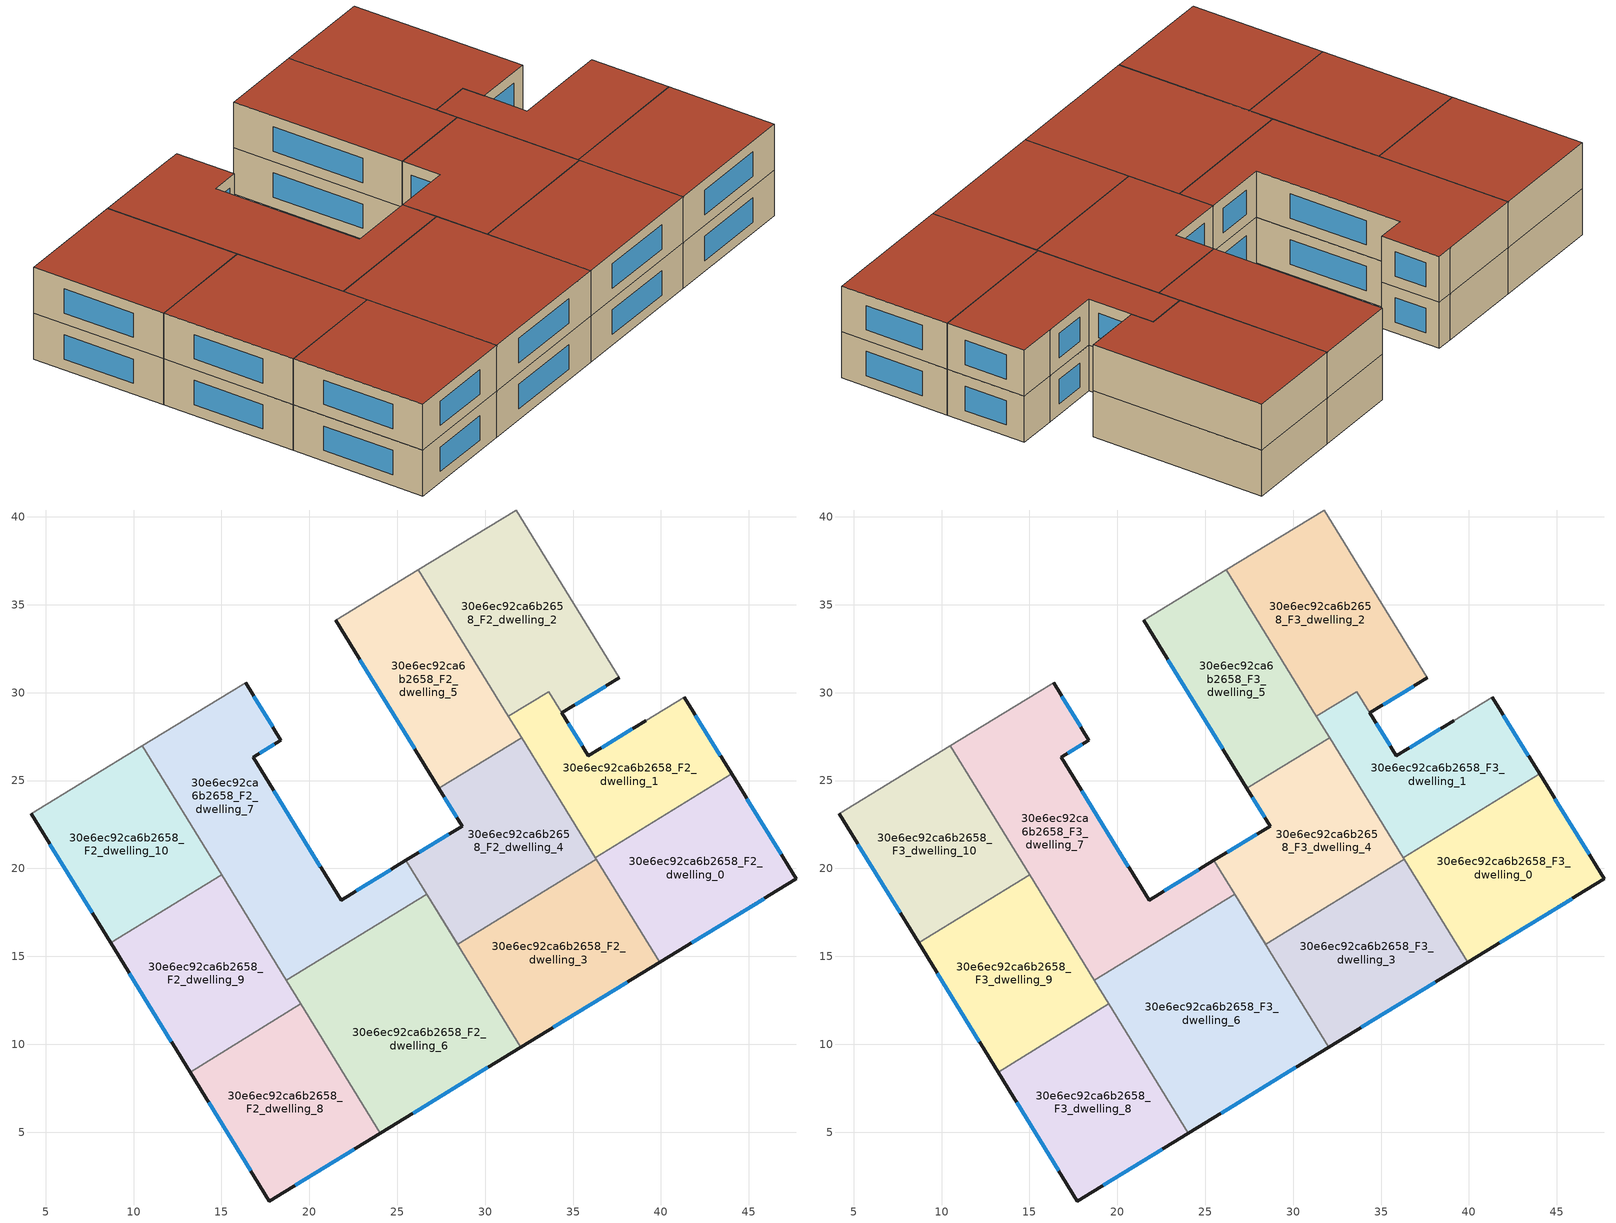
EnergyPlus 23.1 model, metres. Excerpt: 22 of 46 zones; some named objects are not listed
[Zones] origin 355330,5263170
30e6ec92ca6b2658_F2_dwelling_0
 floor to 30e6ec92ca6b2658_F1_dwelling_0 (EU_floor_Construction): 44.02,25.38 47.7,19.4 39.93,14.66 36.27,20.62 z6
 wall outside (EU_wall_Construction): 39.93,14.66 47.7,19.4 44.02,25.38 z6:9
 wall to 30e6ec92ca6b2658_F2_dwelling_1 (EU_wall_Construction): 44.02,25.38 36.27,20.62 z6:9
 wall to 30e6ec92ca6b2658_F2_dwelling_3 (EU_wall_Construction): 36.32,20.53 39.93,14.66 z6:9
 wall to 30e6ec92ca6b2658_F2_dwelling_4 (EU_wall_Construction): 36.27,20.62 36.32,20.53 z6:9
 window (EU_Window_Construction): 46.83,20.81 44.88,23.98 / 41.75,15.77 45.87,18.29 z6.7:8.3
30e6ec92ca6b2658_F2_dwelling_1
 floor to 30e6ec92ca6b2658_F1_dwelling_1 (EU_floor_Construction): 41.34,29.75 44.02,25.38 36.27,20.62 31.33,28.65 33.61,30.06 34.36,28.85 35.86,26.4 39.14,28.41 z6
 wall outside (EU_wall_Construction): 44.02,25.38 41.34,29.75 / 39.14,28.41 35.86,26.4 34.36,28.85 z6:9
 wall adiabatic (EU_wall_Construction): 41.34,29.75 39.14,28.41 z6:9
 wall to 30e6ec92ca6b2658_F2_dwelling_4 (EU_wall_Construction): 32.07,27.45 36.27,20.62 z6:9
 wall to 30e6ec92ca6b2658_F2_dwelling_2 (EU_wall_Construction): 34.36,28.85 33.61,30.06 31.33,28.65 z6:9
 wall to 30e6ec92ca6b2658_F2_dwelling_5 (EU_wall_Construction): 31.33,28.65 32.07,27.45 z6:9
 window (EU_Window_Construction): 43.39,26.41 41.97,28.72 / 35.51,26.98 34.71,28.27 / 38.37,27.94 36.63,26.87 z6.7:8.3
30e6ec92ca6b2658_F2_dwelling_10
 floor to 30e6ec92ca6b2658_F1_dwelling_11 (EU_floor_Construction): 10.5,26.97 15.01,19.64 8.7,15.76 4.18,23.12 z6
 wall outside (EU_wall_Construction): 4.18,23.12 8.7,15.76 z6:9
 wall to 30e6ec92ca6b2658_F2_dwelling_9 (EU_wall_Construction): 8.7,15.76 15.01,19.64 z6:9
 wall adiabatic (EU_wall_Construction): 10.5,26.97 4.18,23.12 z6:9
 wall to 30e6ec92ca6b2658_F2_dwelling_7 (EU_wall_Construction): 15.01,19.64 10.5,26.97 z6:9
 window (EU_Window_Construction): 5.24,21.39 7.64,17.49 z6.7:8.3
30e6ec92ca6b2658_F2_dwelling_2
 floor to 30e6ec92ca6b2658_F1_dwelling_2 (EU_floor_Construction): 31.77,40.39 37.64,30.85 34.35,28.85 33.61,30.06 31.32,28.66 26.2,36.99 z6
 wall outside (EU_wall_Construction): 34.36,28.85 37.64,30.85 z6:9
 wall adiabatic (EU_wall_Construction): 37.64,30.85 31.77,40.39 26.2,36.99 z6:9
 wall to 30e6ec92ca6b2658_F2_dwelling_5 (EU_wall_Construction): 26.2,36.99 31.32,28.66 z6:9
 window (EU_Window_Construction): 35.13,29.32 36.87,30.38 z6.7:8.3
30e6ec92ca6b2658_F2_dwelling_3
 floor to 30e6ec92ca6b2658_F1_dwelling_3 (EU_floor_Construction): 36.32,20.53 39.93,14.66 32.03,9.83 28.43,15.68 z6
 wall outside (EU_wall_Construction): 32.03,9.83 39.93,14.66 z6:9
 wall to 30e6ec92ca6b2658_F2_dwelling_4 (EU_wall_Construction): 36.32,20.53 28.43,15.68 25.5,20.46 z6:9
 wall to 30e6ec92ca6b2658_F2_dwelling_6 (EU_wall_Construction): 26.67,18.54 32.03,9.83 z6:9
 wall to 30e6ec92ca6b2658_F2_dwelling_7 (EU_wall_Construction): 25.5,20.46 26.67,18.54 z6:9
 window (EU_Window_Construction): 33.88,10.96 38.08,13.52 z6.7:8.3
30e6ec92ca6b2658_F2_dwelling_4
 floor to 30e6ec92ca6b2658_F1_dwelling_4 (EU_floor_Construction): 32.07,27.45 36.32,20.53 28.43,15.68 25.5,20.46 28.69,22.41 27.37,24.56 z6
 wall outside (EU_wall_Construction): 27.37,24.56 28.69,22.41 25.5,20.46 z6:9
 wall to 30e6ec92ca6b2658_F2_dwelling_5 (EU_wall_Construction): 32.07,27.45 27.37,24.56 z6:9
 window (EU_Window_Construction): 27.94,21.95 26.25,20.91 / 27.68,24.05 28.38,22.91 z6.7:8.3
30e6ec92ca6b2658_F2_dwelling_5
 floor to 30e6ec92ca6b2658_F1_dwelling_5 (EU_floor_Construction): 26.2,36.99 32.07,27.45 27.37,24.56 21.5,34.11 z6
 wall outside (EU_wall_Construction): 21.5,34.11 27.37,24.56 z6:9
 wall adiabatic (EU_wall_Construction): 26.2,36.99 21.5,34.11 z6:9
 window (EU_Window_Construction): 22.88,31.86 25.99,26.8 z6.7:8.3
30e6ec92ca6b2658_F2_dwelling_6
 floor to 30e6ec92ca6b2658_F1_dwelling_6 (EU_floor_Construction): 28.46,15.64 32.03,9.83 24.04,4.94 20.48,10.74 z6
 floor to 30e6ec92ca6b2658_F1_dwelling_7 (EU_floor_Construction): 26.67,18.54 28.46,15.64 20.48,10.74 18.7,13.63 z6
 wall outside (EU_wall_Construction): 24.04,4.94 32.03,9.83 z6:9
 wall to 30e6ec92ca6b2658_F2_dwelling_7 (EU_wall_Construction): 26.67,18.54 18.7,13.63 z6:9
 wall to 30e6ec92ca6b2658_F2_dwelling_8 (EU_wall_Construction): 19.52,12.29 24.04,4.94 z6:9
 wall to 30e6ec92ca6b2658_F2_dwelling_9 (EU_wall_Construction): 18.7,13.63 19.52,12.29 z6:9
 window (EU_Window_Construction): 25.92,6.09 30.15,8.68 z6.7:8.3
30e6ec92ca6b2658_F2_dwelling_7
 floor to 30e6ec92ca6b2658_F1_dwelling_7 (EU_floor_Construction): 25.5,20.46 26.67,18.54 18.7,13.63 16.2,17.69 20.5,20.33 21.81,18.2 z6
 floor to 30e6ec92ca6b2658_F1_dwelling_8 (EU_floor_Construction): 18.38,27.29 16.81,26.33 20.5,20.33 16.2,17.69 10.5,26.97 15.44,29.99 16.37,30.55 z6
 wall outside (EU_wall_Construction): 25.5,20.46 21.81,18.2 16.81,26.33 18.38,27.29 16.37,30.55 z6:9
 wall adiabatic (EU_wall_Construction): 16.37,30.55 15.44,29.99 10.5,26.97 z6:9
 wall to 30e6ec92ca6b2658_F2_dwelling_9 (EU_wall_Construction): 15.01,19.64 18.7,13.63 z6:9
 window (EU_Window_Construction): 24.63,19.93 22.67,18.73 / 17.9,28.06 16.84,29.79 / 17.18,26.55 18.01,27.06 / 20.63,20.11 17.98,24.42 z6.7:8.3
30e6ec92ca6b2658_F2_dwelling_8
 floor to 30e6ec92ca6b2658_F1_dwelling_9 (EU_floor_Construction): 19.52,12.29 24.04,4.94 17.73,1.08 13.22,8.42 z6
 wall outside (EU_wall_Construction): 13.22,8.42 17.73,1.08 24.04,4.94 z6:9
 wall to 30e6ec92ca6b2658_F2_dwelling_9 (EU_wall_Construction): 19.52,12.29 13.22,8.42 z6:9
 window (EU_Window_Construction): 19.21,1.99 22.56,4.04 / 14.28,6.7 16.67,2.81 z6.7:8.3
30e6ec92ca6b2658_F2_dwelling_9
 floor to 30e6ec92ca6b2658_F1_dwelling_10 (EU_floor_Construction): 15.01,19.64 19.52,12.29 13.22,8.42 8.7,15.76 z6
 wall outside (EU_wall_Construction): 8.7,15.76 13.22,8.42 z6:9
 window (EU_Window_Construction): 9.76,14.04 12.16,10.14 z6.7:8.3
30e6ec92ca6b2658_F3_dwelling_0
 floor to 30e6ec92ca6b2658_F2_dwelling_0 (EU_floor_Construction): 44.02,25.38 47.7,19.4 39.93,14.66 36.27,20.62 z9
 wall outside (EU_wall_Construction): 39.93,14.66 47.7,19.4 44.02,25.38 z9:12
 wall to 30e6ec92ca6b2658_F3_dwelling_1 (EU_wall_Construction): 44.02,25.38 36.27,20.62 z9:12
 wall to 30e6ec92ca6b2658_F3_dwelling_3 (EU_wall_Construction): 36.32,20.53 39.93,14.66 z9:12
 wall to 30e6ec92ca6b2658_F3_dwelling_4 (EU_wall_Construction): 36.27,20.62 36.32,20.53 z9:12
 window (EU_Window_Construction): 46.83,20.81 44.88,23.98 / 41.75,15.77 45.87,18.29 z9.7:11.3
 roof outside (EU_roof_Construction): 47.7,19.4 44.02,25.38 36.27,20.62 39.93,14.66 z12
30e6ec92ca6b2658_F3_dwelling_1
 floor to 30e6ec92ca6b2658_F2_dwelling_1 (EU_floor_Construction): 41.34,29.75 44.02,25.38 36.27,20.62 31.33,28.65 33.61,30.06 34.36,28.85 35.86,26.4 39.14,28.41 z9
 wall outside (EU_wall_Construction): 44.02,25.38 41.34,29.75 / 39.14,28.41 35.86,26.4 34.36,28.85 z9:12
 wall adiabatic (EU_wall_Construction): 41.34,29.75 39.14,28.41 z9:12
 wall to 30e6ec92ca6b2658_F3_dwelling_4 (EU_wall_Construction): 32.07,27.45 36.27,20.62 z9:12
 wall to 30e6ec92ca6b2658_F3_dwelling_2 (EU_wall_Construction): 34.36,28.85 33.61,30.06 31.33,28.65 z9:12
 wall to 30e6ec92ca6b2658_F3_dwelling_5 (EU_wall_Construction): 31.33,28.65 32.07,27.45 z9:12
 window (EU_Window_Construction): 43.39,26.41 41.97,28.72 / 35.51,26.98 34.71,28.27 / 38.37,27.94 36.63,26.87 z9.7:11.3
 roof outside (EU_roof_Construction): 44.02,25.38 41.34,29.75 39.14,28.41 35.86,26.4 34.36,28.85 33.61,30.06 31.33,28.65 36.27,20.62 z12
30e6ec92ca6b2658_F3_dwelling_10
 floor to 30e6ec92ca6b2658_F2_dwelling_10 (EU_floor_Construction): 10.5,26.97 15.01,19.64 8.7,15.76 4.18,23.12 z9
 wall outside (EU_wall_Construction): 4.18,23.12 8.7,15.76 z9:12
 wall to 30e6ec92ca6b2658_F3_dwelling_9 (EU_wall_Construction): 8.7,15.76 15.01,19.64 z9:12
 wall adiabatic (EU_wall_Construction): 10.5,26.97 4.18,23.12 z9:12
 wall to 30e6ec92ca6b2658_F3_dwelling_7 (EU_wall_Construction): 15.01,19.64 10.5,26.97 z9:12
 window (EU_Window_Construction): 5.24,21.39 7.64,17.49 z9.7:11.3
 roof outside (EU_roof_Construction): 15.01,19.64 10.5,26.97 4.18,23.12 8.7,15.76 z12
30e6ec92ca6b2658_F3_dwelling_2
 floor to 30e6ec92ca6b2658_F2_dwelling_2 (EU_floor_Construction): 31.77,40.39 37.64,30.85 34.35,28.85 33.61,30.06 31.32,28.66 26.2,36.99 z9
 wall outside (EU_wall_Construction): 34.36,28.85 37.64,30.85 z9:12
 wall adiabatic (EU_wall_Construction): 37.64,30.85 31.77,40.39 26.2,36.99 z9:12
 wall to 30e6ec92ca6b2658_F3_dwelling_5 (EU_wall_Construction): 26.2,36.99 31.32,28.66 z9:12
 window (EU_Window_Construction): 35.13,29.32 36.87,30.38 z9.7:11.3
 roof outside (EU_roof_Construction): 37.64,30.85 31.77,40.39 26.2,36.99 31.32,28.66 33.61,30.06 34.35,28.85 z12
30e6ec92ca6b2658_F3_dwelling_3
 floor to 30e6ec92ca6b2658_F2_dwelling_3 (EU_floor_Construction): 36.32,20.53 39.93,14.66 32.03,9.83 28.43,15.68 z9
 wall outside (EU_wall_Construction): 32.03,9.83 39.93,14.66 z9:12
 wall to 30e6ec92ca6b2658_F3_dwelling_4 (EU_wall_Construction): 36.32,20.53 28.43,15.68 25.5,20.46 z9:12
 wall to 30e6ec92ca6b2658_F3_dwelling_6 (EU_wall_Construction): 26.67,18.54 32.03,9.83 z9:12
 wall to 30e6ec92ca6b2658_F3_dwelling_7 (EU_wall_Construction): 25.5,20.46 26.67,18.54 z9:12
 window (EU_Window_Construction): 33.88,10.96 38.08,13.52 z9.7:11.3
 roof outside (EU_roof_Construction): 39.93,14.66 36.32,20.53 28.43,15.68 32.03,9.83 z12
30e6ec92ca6b2658_F3_dwelling_4
 floor to 30e6ec92ca6b2658_F2_dwelling_4 (EU_floor_Construction): 32.07,27.45 36.32,20.53 28.43,15.68 25.5,20.46 28.69,22.41 27.37,24.56 z9
 wall outside (EU_wall_Construction): 27.37,24.56 28.69,22.41 25.5,20.46 z9:12
 wall to 30e6ec92ca6b2658_F3_dwelling_5 (EU_wall_Construction): 32.07,27.45 27.37,24.56 z9:12
 window (EU_Window_Construction): 27.94,21.95 26.25,20.91 / 27.68,24.05 28.38,22.91 z9.7:11.3
 roof outside (EU_roof_Construction): 36.32,20.53 32.07,27.45 27.37,24.56 28.69,22.41 25.5,20.46 28.43,15.68 z12
30e6ec92ca6b2658_F3_dwelling_5
 floor to 30e6ec92ca6b2658_F2_dwelling_5 (EU_floor_Construction): 26.2,36.99 32.07,27.45 27.37,24.56 21.5,34.11 z9
 wall outside (EU_wall_Construction): 21.5,34.11 27.37,24.56 z9:12
 wall adiabatic (EU_wall_Construction): 26.2,36.99 21.5,34.11 z9:12
 window (EU_Window_Construction): 22.88,31.86 25.99,26.8 z9.7:11.3
 roof outside (EU_roof_Construction): 32.07,27.45 26.2,36.99 21.5,34.11 27.37,24.56 z12
30e6ec92ca6b2658_F3_dwelling_6
 floor to 30e6ec92ca6b2658_F2_dwelling_6 (EU_floor_Construction): 26.67,18.54 32.03,9.83 24.04,4.94 18.7,13.63 z9
 wall outside (EU_wall_Construction): 24.04,4.94 32.03,9.83 z9:12
 wall to 30e6ec92ca6b2658_F3_dwelling_7 (EU_wall_Construction): 26.67,18.54 18.7,13.63 z9:12
 wall to 30e6ec92ca6b2658_F3_dwelling_8 (EU_wall_Construction): 19.52,12.29 24.04,4.94 z9:12
 wall to 30e6ec92ca6b2658_F3_dwelling_9 (EU_wall_Construction): 18.7,13.63 19.52,12.29 z9:12
 window (EU_Window_Construction): 25.92,6.09 30.15,8.68 z9.7:11.3
 roof outside (EU_roof_Construction): 32.03,9.83 26.67,18.54 18.7,13.63 24.04,4.94 z12
30e6ec92ca6b2658_F3_dwelling_7
 floor to 30e6ec92ca6b2658_F2_dwelling_7 (EU_floor_Construction): 18.38,27.29 16.81,26.33 21.81,18.2 25.5,20.46 26.67,18.54 18.7,13.63 10.5,26.97 15.44,29.99 16.37,30.55 z9
 wall outside (EU_wall_Construction): 25.5,20.46 21.81,18.2 16.81,26.33 18.38,27.29 16.37,30.55 z9:12
 wall adiabatic (EU_wall_Construction): 16.37,30.55 15.44,29.99 10.5,26.97 z9:12
 wall to 30e6ec92ca6b2658_F3_dwelling_9 (EU_wall_Construction): 15.01,19.64 18.7,13.63 z9:12
 window (EU_Window_Construction): 24.63,19.93 22.67,18.73 / 17.9,28.06 16.84,29.79 / 17.18,26.55 18.01,27.06 / 20.63,20.11 17.98,24.42 z9.7:11.3
 roof outside (EU_roof_Construction): 26.67,18.54 25.5,20.46 21.81,18.2 16.81,26.33 18.38,27.29 16.37,30.55 15.44,29.99 10.5,26.97 18.7,13.63 z12
30e6ec92ca6b2658_F3_dwelling_8
 floor to 30e6ec92ca6b2658_F2_dwelling_8 (EU_floor_Construction): 19.52,12.29 24.04,4.94 17.73,1.08 13.22,8.42 z9
 wall outside (EU_wall_Construction): 13.22,8.42 17.73,1.08 24.04,4.94 z9:12
 wall to 30e6ec92ca6b2658_F3_dwelling_9 (EU_wall_Construction): 19.52,12.29 13.22,8.42 z9:12
 window (EU_Window_Construction): 19.21,1.99 22.56,4.04 / 14.28,6.7 16.67,2.81 z9.7:11.3
 roof outside (EU_roof_Construction): 24.04,4.94 19.52,12.29 13.22,8.42 17.73,1.08 z12
30e6ec92ca6b2658_F3_dwelling_9
 floor to 30e6ec92ca6b2658_F2_dwelling_9 (EU_floor_Construction): 15.01,19.64 19.52,12.29 13.22,8.42 8.7,15.76 z9
 wall outside (EU_wall_Construction): 8.7,15.76 13.22,8.42 z9:12
 window (EU_Window_Construction): 9.76,14.04 12.16,10.14 z9.7:11.3
 roof outside (EU_roof_Construction): 19.52,12.29 15.01,19.64 8.7,15.76 13.22,8.42 z12
[Building]
EU S2 Campaign: North Axis=0; Terrain=City; Solar Distribution=FullExterior
[Site:Location]
Budapest.Ferenc.Liszt.Intl.AP: Latitude=47.437; Longitude=19.256; Time Zone=1; Elevation=185
[SizingPeriod:WeatherFileDays]
AnnualSizingPeriod: Begin Month=1; Begin Day of Month=1; End Month=12; End Day of Month=31; Day of Week for Start Day=Monday; Use Weather File Daylight Saving Period=No; Use Weather File Rain and Snow Indicators=No
[MATERIAL]
EU_InternalMass_Material: Roughness=MediumRough; Thickness=0.1; Conductivity=1; Density=1800; Specific Heat=900; Thermal Absorptance=0.9; Solar Absorptance=0.7; Visible Absorptance=0.7
[MATERIAL:NOMASS] Roughness=MediumRough; Thermal Absorptance=0.9; Solar Absorptance=0.7; Visible Absorptance=0.7
Name | Thermal Resistance
EU_wall_NoMass | 0.832559
EU_roof_NoMass | 1.39638
EU_floor_NoMass | 0.872794
[WINDOWMATERIAL:SIMPLEGLAZINGSYSTEM]
EU_Window_SimpleGlazing: UFactor=2.79869; Solar Heat Gain Coefficient=0.75; Visible Transmittance=0.75
[CONSTRUCTION]
EU_wall_Construction: EU_wall_NoMass
EU_roof_Construction: EU_roof_NoMass
EU_floor_Construction: EU_floor_NoMass
EU_Window_Construction: EU_Window_SimpleGlazing
EU_InternalMass_Construction: EU_InternalMass_Material
[ZONE] Type=1; Multiplier=1; Ceiling Height=autocalculate; Floor Area=autocalculate; Part of Total Floor Area=Yes
Name | Volume
30e6ec92ca6b2658_F2_dwelling_0; 30e6ec92ca6b2658_F3_dwelling_0 | 191.306
30e6ec92ca6b2658_F2_dwelling_1; 30e6ec92ca6b2658_F3_dwelling_1 | 174.742
30e6ec92ca6b2658_F2_dwelling_10; 30e6ec92ca6b2658_F3_dwelling_10 | 191.326
30e6ec92ca6b2658_F2_dwelling_2; 30e6ec92ca6b2658_F3_dwelling_2 | 207.867
30e6ec92ca6b2658_F2_dwelling_3; 30e6ec92ca6b2658_F3_dwelling_3 | 191.307
30e6ec92ca6b2658_F2_dwelling_4; 30e6ec92ca6b2658_F3_dwelling_4 | 197.141
30e6ec92ca6b2658_F2_dwelling_5; 30e6ec92ca6b2658_F3_dwelling_5 | 185.453
30e6ec92ca6b2658_F2_dwelling_6; 30e6ec92ca6b2658_F3_dwelling_6 | 286.969
30e6ec92ca6b2658_F2_dwelling_7; 30e6ec92ca6b2658_F3_dwelling_7 | 286.948
30e6ec92ca6b2658_F2_dwelling_8; 30e6ec92ca6b2658_F3_dwelling_8 | 191.299
30e6ec92ca6b2658_F2_dwelling_9; 30e6ec92ca6b2658_F3_dwelling_9 | 191.302
[INTERNALMASS] Construction=EU_InternalMass_Construction
Name | Zone or ZoneList | Surface Area
30e6ec92ca6b2658_F2_dwelling_0_EU_InternalMass | 30e6ec92ca6b2658_F2_dwelling_0 | 63.7686
30e6ec92ca6b2658_F2_dwelling_1_EU_InternalMass | 30e6ec92ca6b2658_F2_dwelling_1 | 58.2436
30e6ec92ca6b2658_F2_dwelling_2_EU_InternalMass | 30e6ec92ca6b2658_F2_dwelling_2 | 69.2951
30e6ec92ca6b2658_F2_dwelling_3_EU_InternalMass | 30e6ec92ca6b2658_F2_dwelling_3 | 63.7688
30e6ec92ca6b2658_F2_dwelling_4_EU_InternalMass | 30e6ec92ca6b2658_F2_dwelling_4 | 65.7137
30e6ec92ca6b2658_F2_dwelling_5_EU_InternalMass | 30e6ec92ca6b2658_F2_dwelling_5 | 61.8177
30e6ec92ca6b2658_F2_dwelling_6_EU_InternalMass | 30e6ec92ca6b2658_F2_dwelling_6 | 95.6563
30e6ec92ca6b2658_F2_dwelling_7_EU_InternalMass | 30e6ec92ca6b2658_F2_dwelling_7 | 95.6495
30e6ec92ca6b2658_F2_dwelling_8_EU_InternalMass | 30e6ec92ca6b2658_F2_dwelling_8 | 63.7664
30e6ec92ca6b2658_F2_dwelling_9_EU_InternalMass | 30e6ec92ca6b2658_F2_dwelling_9 | 63.7673
30e6ec92ca6b2658_F2_dwelling_10_EU_InternalMass | 30e6ec92ca6b2658_F2_dwelling_10 | 63.7755
30e6ec92ca6b2658_F3_dwelling_0_EU_InternalMass | 30e6ec92ca6b2658_F3_dwelling_0 | 63.7686
30e6ec92ca6b2658_F3_dwelling_1_EU_InternalMass | 30e6ec92ca6b2658_F3_dwelling_1 | 58.2436
30e6ec92ca6b2658_F3_dwelling_2_EU_InternalMass | 30e6ec92ca6b2658_F3_dwelling_2 | 69.2951
30e6ec92ca6b2658_F3_dwelling_3_EU_InternalMass | 30e6ec92ca6b2658_F3_dwelling_3 | 63.7688
30e6ec92ca6b2658_F3_dwelling_4_EU_InternalMass | 30e6ec92ca6b2658_F3_dwelling_4 | 65.7137
30e6ec92ca6b2658_F3_dwelling_5_EU_InternalMass | 30e6ec92ca6b2658_F3_dwelling_5 | 61.8177
30e6ec92ca6b2658_F3_dwelling_6_EU_InternalMass | 30e6ec92ca6b2658_F3_dwelling_6 | 95.6563
30e6ec92ca6b2658_F3_dwelling_7_EU_InternalMass | 30e6ec92ca6b2658_F3_dwelling_7 | 95.6495
30e6ec92ca6b2658_F3_dwelling_8_EU_InternalMass | 30e6ec92ca6b2658_F3_dwelling_8 | 63.7664
30e6ec92ca6b2658_F3_dwelling_9_EU_InternalMass | 30e6ec92ca6b2658_F3_dwelling_9 | 63.7673
30e6ec92ca6b2658_F3_dwelling_10_EU_InternalMass | 30e6ec92ca6b2658_F3_dwelling_10 | 63.7755
[OTHEREQUIPMENT] Fuel Type=Electricity; Design Level Calculation Method=Watts/Area; Power per Zone Floor Area=1; Fraction Latent=0; Fraction Radiant=0; Fraction Lost=0; Carbon Dioxide Generation Rate=0; EndUse Subcategory=EU_Step8_InternalGains
Name | Zone or ZoneList or Space or SpaceList | Schedule
EU_Step8_InternalGain_30e6ec92ca6b2658_F2_dwelling_0_f000 | 30e6ec92ca6b2658_F2_dwelling_0 | EU_Step8_GainSchedule_30e6ec92ca6b2658_F2_dwelling_0_f000
EU_Step8_InternalGain_30e6ec92ca6b2658_F2_dwelling_1_f000 | 30e6ec92ca6b2658_F2_dwelling_1 | EU_Step8_GainSchedule_30e6ec92ca6b2658_F2_dwelling_1_f000
EU_Step8_InternalGain_30e6ec92ca6b2658_F2_dwelling_2_f000 | 30e6ec92ca6b2658_F2_dwelling_2 | EU_Step8_GainSchedule_30e6ec92ca6b2658_F2_dwelling_2_f000
EU_Step8_InternalGain_30e6ec92ca6b2658_F2_dwelling_3_f000 | 30e6ec92ca6b2658_F2_dwelling_3 | EU_Step8_GainSchedule_30e6ec92ca6b2658_F2_dwelling_3_f000
EU_Step8_InternalGain_30e6ec92ca6b2658_F2_dwelling_4_f000 | 30e6ec92ca6b2658_F2_dwelling_4 | EU_Step8_GainSchedule_30e6ec92ca6b2658_F2_dwelling_4_f000
EU_Step8_InternalGain_30e6ec92ca6b2658_F2_dwelling_5_f000 | 30e6ec92ca6b2658_F2_dwelling_5 | EU_Step8_GainSchedule_30e6ec92ca6b2658_F2_dwelling_5_f000
EU_Step8_InternalGain_30e6ec92ca6b2658_F2_dwelling_6_f000 | 30e6ec92ca6b2658_F2_dwelling_6 | EU_Step8_GainSchedule_30e6ec92ca6b2658_F2_dwelling_6_f000
EU_Step8_InternalGain_30e6ec92ca6b2658_F2_dwelling_7_f000 | 30e6ec92ca6b2658_F2_dwelling_7 | EU_Step8_GainSchedule_30e6ec92ca6b2658_F2_dwelling_7_f000
EU_Step8_InternalGain_30e6ec92ca6b2658_F2_dwelling_8_f000 | 30e6ec92ca6b2658_F2_dwelling_8 | EU_Step8_GainSchedule_30e6ec92ca6b2658_F2_dwelling_8_f000
EU_Step8_InternalGain_30e6ec92ca6b2658_F2_dwelling_9_f000 | 30e6ec92ca6b2658_F2_dwelling_9 | EU_Step8_GainSchedule_30e6ec92ca6b2658_F2_dwelling_9_f000
EU_Step8_InternalGain_30e6ec92ca6b2658_F2_dwelling_10_f000 | 30e6ec92ca6b2658_F2_dwelling_10 | EU_Step8_GainSchedule_30e6ec92ca6b2658_F2_dwelling_10_f000
EU_Step8_InternalGain_30e6ec92ca6b2658_F3_dwelling_0_f000 | 30e6ec92ca6b2658_F3_dwelling_0 | EU_Step8_GainSchedule_30e6ec92ca6b2658_F3_dwelling_0_f000
EU_Step8_InternalGain_30e6ec92ca6b2658_F3_dwelling_1_f000 | 30e6ec92ca6b2658_F3_dwelling_1 | EU_Step8_GainSchedule_30e6ec92ca6b2658_F3_dwelling_1_f000
EU_Step8_InternalGain_30e6ec92ca6b2658_F3_dwelling_2_f000 | 30e6ec92ca6b2658_F3_dwelling_2 | EU_Step8_GainSchedule_30e6ec92ca6b2658_F3_dwelling_2_f000
EU_Step8_InternalGain_30e6ec92ca6b2658_F3_dwelling_3_f000 | 30e6ec92ca6b2658_F3_dwelling_3 | EU_Step8_GainSchedule_30e6ec92ca6b2658_F3_dwelling_3_f000
EU_Step8_InternalGain_30e6ec92ca6b2658_F3_dwelling_4_f000 | 30e6ec92ca6b2658_F3_dwelling_4 | EU_Step8_GainSchedule_30e6ec92ca6b2658_F3_dwelling_4_f000
EU_Step8_InternalGain_30e6ec92ca6b2658_F3_dwelling_5_f000 | 30e6ec92ca6b2658_F3_dwelling_5 | EU_Step8_GainSchedule_30e6ec92ca6b2658_F3_dwelling_5_f000
EU_Step8_InternalGain_30e6ec92ca6b2658_F3_dwelling_6_f000 | 30e6ec92ca6b2658_F3_dwelling_6 | EU_Step8_GainSchedule_30e6ec92ca6b2658_F3_dwelling_6_f000
EU_Step8_InternalGain_30e6ec92ca6b2658_F3_dwelling_7_f000 | 30e6ec92ca6b2658_F3_dwelling_7 | EU_Step8_GainSchedule_30e6ec92ca6b2658_F3_dwelling_7_f000
EU_Step8_InternalGain_30e6ec92ca6b2658_F3_dwelling_8_f000 | 30e6ec92ca6b2658_F3_dwelling_8 | EU_Step8_GainSchedule_30e6ec92ca6b2658_F3_dwelling_8_f000
EU_Step8_InternalGain_30e6ec92ca6b2658_F3_dwelling_9_f000 | 30e6ec92ca6b2658_F3_dwelling_9 | EU_Step8_GainSchedule_30e6ec92ca6b2658_F3_dwelling_9_f000
EU_Step8_InternalGain_30e6ec92ca6b2658_F3_dwelling_10_f000 | 30e6ec92ca6b2658_F3_dwelling_10 | EU_Step8_GainSchedule_30e6ec92ca6b2658_F3_dwelling_10_f000
[ZONEVENTILATION:DESIGNFLOWRATE] Schedule=EU_AlwaysOn; Design Flow Rate Calculation Method=AirChanges/Hour; Air Changes per Hour=0.475469; Ventilation Type=Natural; Fan Pressure Rise=0; Fan Total Efficiency=1; Constant Term Coefficient=1; Temperature Term Coefficient=0; Velocity Term Coefficient=0; Velocity Squared Term Coefficient=0; Minimum Indoor Temperature=-100; Maximum Indoor Temperature=100; Delta Temperature=-100; Minimum Outdoor Temperature=-100; Maximum Outdoor Temperature=100; Maximum Wind Speed=40
Name | Zone or ZoneList or Space or SpaceList
EU_ConstantAir_30e6ec92ca6b2658_F2_dwelling_0 | 30e6ec92ca6b2658_F2_dwelling_0
EU_ConstantAir_30e6ec92ca6b2658_F2_dwelling_1 | 30e6ec92ca6b2658_F2_dwelling_1
EU_ConstantAir_30e6ec92ca6b2658_F2_dwelling_2 | 30e6ec92ca6b2658_F2_dwelling_2
EU_ConstantAir_30e6ec92ca6b2658_F2_dwelling_3 | 30e6ec92ca6b2658_F2_dwelling_3
EU_ConstantAir_30e6ec92ca6b2658_F2_dwelling_4 | 30e6ec92ca6b2658_F2_dwelling_4
EU_ConstantAir_30e6ec92ca6b2658_F2_dwelling_5 | 30e6ec92ca6b2658_F2_dwelling_5
EU_ConstantAir_30e6ec92ca6b2658_F2_dwelling_6 | 30e6ec92ca6b2658_F2_dwelling_6
EU_ConstantAir_30e6ec92ca6b2658_F2_dwelling_7 | 30e6ec92ca6b2658_F2_dwelling_7
EU_ConstantAir_30e6ec92ca6b2658_F2_dwelling_8 | 30e6ec92ca6b2658_F2_dwelling_8
EU_ConstantAir_30e6ec92ca6b2658_F2_dwelling_9 | 30e6ec92ca6b2658_F2_dwelling_9
EU_ConstantAir_30e6ec92ca6b2658_F2_dwelling_10 | 30e6ec92ca6b2658_F2_dwelling_10
EU_ConstantAir_30e6ec92ca6b2658_F3_dwelling_0 | 30e6ec92ca6b2658_F3_dwelling_0
EU_ConstantAir_30e6ec92ca6b2658_F3_dwelling_1 | 30e6ec92ca6b2658_F3_dwelling_1
EU_ConstantAir_30e6ec92ca6b2658_F3_dwelling_2 | 30e6ec92ca6b2658_F3_dwelling_2
EU_ConstantAir_30e6ec92ca6b2658_F3_dwelling_3 | 30e6ec92ca6b2658_F3_dwelling_3
EU_ConstantAir_30e6ec92ca6b2658_F3_dwelling_4 | 30e6ec92ca6b2658_F3_dwelling_4
EU_ConstantAir_30e6ec92ca6b2658_F3_dwelling_5 | 30e6ec92ca6b2658_F3_dwelling_5
EU_ConstantAir_30e6ec92ca6b2658_F3_dwelling_6 | 30e6ec92ca6b2658_F3_dwelling_6
EU_ConstantAir_30e6ec92ca6b2658_F3_dwelling_7 | 30e6ec92ca6b2658_F3_dwelling_7
EU_ConstantAir_30e6ec92ca6b2658_F3_dwelling_8 | 30e6ec92ca6b2658_F3_dwelling_8
EU_ConstantAir_30e6ec92ca6b2658_F3_dwelling_9 | 30e6ec92ca6b2658_F3_dwelling_9
EU_ConstantAir_30e6ec92ca6b2658_F3_dwelling_10 | 30e6ec92ca6b2658_F3_dwelling_10
[HVACTEMPLATE:ZONE:IDEALLOADSAIRSYSTEM] System Availability Schedule=EU_AlwaysOn; Maximum Heating Supply Air Temperature=50; Minimum Cooling Supply Air Temperature=13; Maximum Heating Supply Air Humidity Ratio=0.0156; Minimum Cooling Supply Air Humidity Ratio=0.0077; Heating Limit=NoLimit; Cooling Limit=NoLimit; Heating Availability Schedule=EU_AlwaysOn; Cooling Availability Schedule=EU_CoolingOff; Dehumidification Control Type=ConstantSensibleHeatRatio; Cooling Sensible Heat Ratio=0.7; Dehumidification Setpoint=60; Humidification Control Type=None; Humidification Setpoint=30; Outdoor Air Method=None; Outdoor Air Flow Rate per Person=0.00944; Outdoor Air Flow Rate per Zone Floor Area=0; Outdoor Air Flow Rate per Zone=0; Demand Controlled Ventilation Type=None; Outdoor Air Economizer Type=NoEconomizer; Heat Recovery Type=None; Sensible Heat Recovery Effectiveness=0.7; Latent Heat Recovery Effectiveness=0.65
Name | Template Thermostat
30e6ec92ca6b2658_F2_dwelling_0 | EU_HeatOnly_30e6ec92ca6b2658_F2_dwelling_0
30e6ec92ca6b2658_F2_dwelling_1 | EU_HeatOnly_30e6ec92ca6b2658_F2_dwelling_1
30e6ec92ca6b2658_F2_dwelling_2 | EU_HeatOnly_30e6ec92ca6b2658_F2_dwelling_2
30e6ec92ca6b2658_F2_dwelling_3 | EU_HeatOnly_30e6ec92ca6b2658_F2_dwelling_3
30e6ec92ca6b2658_F2_dwelling_4 | EU_HeatOnly_30e6ec92ca6b2658_F2_dwelling_4
30e6ec92ca6b2658_F2_dwelling_5 | EU_HeatOnly_30e6ec92ca6b2658_F2_dwelling_5
30e6ec92ca6b2658_F2_dwelling_6 | EU_HeatOnly_30e6ec92ca6b2658_F2_dwelling_6
30e6ec92ca6b2658_F2_dwelling_7 | EU_HeatOnly_30e6ec92ca6b2658_F2_dwelling_7
30e6ec92ca6b2658_F2_dwelling_8 | EU_HeatOnly_30e6ec92ca6b2658_F2_dwelling_8
30e6ec92ca6b2658_F2_dwelling_9 | EU_HeatOnly_30e6ec92ca6b2658_F2_dwelling_9
30e6ec92ca6b2658_F2_dwelling_10 | EU_HeatOnly_30e6ec92ca6b2658_F2_dwelling_10
30e6ec92ca6b2658_F3_dwelling_0 | EU_HeatOnly_30e6ec92ca6b2658_F3_dwelling_0
30e6ec92ca6b2658_F3_dwelling_1 | EU_HeatOnly_30e6ec92ca6b2658_F3_dwelling_1
30e6ec92ca6b2658_F3_dwelling_2 | EU_HeatOnly_30e6ec92ca6b2658_F3_dwelling_2
30e6ec92ca6b2658_F3_dwelling_3 | EU_HeatOnly_30e6ec92ca6b2658_F3_dwelling_3
30e6ec92ca6b2658_F3_dwelling_4 | EU_HeatOnly_30e6ec92ca6b2658_F3_dwelling_4
30e6ec92ca6b2658_F3_dwelling_5 | EU_HeatOnly_30e6ec92ca6b2658_F3_dwelling_5
30e6ec92ca6b2658_F3_dwelling_6 | EU_HeatOnly_30e6ec92ca6b2658_F3_dwelling_6
30e6ec92ca6b2658_F3_dwelling_7 | EU_HeatOnly_30e6ec92ca6b2658_F3_dwelling_7
30e6ec92ca6b2658_F3_dwelling_8 | EU_HeatOnly_30e6ec92ca6b2658_F3_dwelling_8
30e6ec92ca6b2658_F3_dwelling_9 | EU_HeatOnly_30e6ec92ca6b2658_F3_dwelling_9
30e6ec92ca6b2658_F3_dwelling_10 | EU_HeatOnly_30e6ec92ca6b2658_F3_dwelling_10
[SIZING:ZONE] Zone Cooling Design Supply Air Temperature Input Method=SupplyAirTemperature; Zone Cooling Design Supply Air Temperature=13; Zone Heating Design Supply Air Temperature Input Method=SupplyAirTemperature; Zone Heating Design Supply Air Temperature=50; Zone Cooling Design Supply Air Humidity Ratio=0.008; Zone Heating Design Supply Air Humidity Ratio=0.008; Cooling Design Air Flow Method=DesignDay; Cooling Design Air Flow Rate=0; Cooling Minimum Air Flow per Zone Floor Area=0.000762; Cooling Minimum Air Flow=0; Cooling Minimum Air Flow Fraction=0.2; Heating Design Air Flow Method=DesignDay; Heating Design Air Flow Rate=0; Heating Maximum Air Flow per Zone Floor Area=0.002032; Heating Maximum Air Flow=0.141576; Heating Maximum Air Flow Fraction=0.3; Account for Dedicated Outdoor Air System=No; Dedicated Outdoor Air System Control Strategy=NeutralSupplyAir; Dedicated Outdoor Air Low Setpoint Temperature for Design=autosize; Dedicated Outdoor Air High Setpoint Temperature for Design=autosize; Zone Load Sizing Method=Sensible Load Only No Latent Load; Zone Latent Cooling Design Supply Air Humidity Ratio Input Method=HumidityRatioDifference; Zone Cooling Design Supply Air Humidity Ratio Difference=0.005; Zone Latent Heating Design Supply Air Humidity Ratio Input Method=HumidityRatioDifference; Zone Humidification Design Supply Air Humidity Ratio Difference=0.005
30e6ec92ca6b2658_F2_dwelling_0; 30e6ec92ca6b2658_F2_dwelling_1; 30e6ec92ca6b2658_F2_dwelling_2; 30e6ec92ca6b2658_F2_dwelling_3; 30e6ec92ca6b2658_F2_dwelling_4; 30e6ec92ca6b2658_F2_dwelling_5; 30e6ec92ca6b2658_F2_dwelling_6; 30e6ec92ca6b2658_F2_dwelling_7; 30e6ec92ca6b2658_F2_dwelling_8; 30e6ec92ca6b2658_F2_dwelling_9; 30e6ec92ca6b2658_F2_dwelling_10; 30e6ec92ca6b2658_F3_dwelling_0; 30e6ec92ca6b2658_F3_dwelling_1; 30e6ec92ca6b2658_F3_dwelling_2; 30e6ec92ca6b2658_F3_dwelling_3; 30e6ec92ca6b2658_F3_dwelling_4; 30e6ec92ca6b2658_F3_dwelling_5; 30e6ec92ca6b2658_F3_dwelling_6; 30e6ec92ca6b2658_F3_dwelling_7; 30e6ec92ca6b2658_F3_dwelling_8; 30e6ec92ca6b2658_F3_dwelling_9; 30e6ec92ca6b2658_F3_dwelling_10
[SCHEDULE:CONSTANT]
Name | Hourly Value
EU_AlwaysOn | 1
EU_CoolingOff | 0
[SCHEDULE:FILE] Column Number=1; Rows to Skip at Top=0; Number of Hours of Data=8760; Column Separator=Comma; Interpolate to Timestep=No; Minutes per Item=60; Adjust Schedule for Daylight Savings=Yes
Name | File
EU_Step8_GainSchedule_30e6ec92ca6b2658_F2_dwelling_0_f000 | ../../schedules/30e6ec92ca6b2658/30e6ec92ca6b2658_F2_dwelling_0_f000_gain.csv
EU_Step8_GainSchedule_30e6ec92ca6b2658_F2_dwelling_1_f000 | ../../schedules/30e6ec92ca6b2658/30e6ec92ca6b2658_F2_dwelling_1_f000_gain.csv
EU_Step8_GainSchedule_30e6ec92ca6b2658_F2_dwelling_2_f000 | ../../schedules/30e6ec92ca6b2658/30e6ec92ca6b2658_F2_dwelling_2_f000_gain.csv
EU_Step8_GainSchedule_30e6ec92ca6b2658_F2_dwelling_3_f000 | ../../schedules/30e6ec92ca6b2658/30e6ec92ca6b2658_F2_dwelling_3_f000_gain.csv
EU_Step8_GainSchedule_30e6ec92ca6b2658_F2_dwelling_4_f000 | ../../schedules/30e6ec92ca6b2658/30e6ec92ca6b2658_F2_dwelling_4_f000_gain.csv
EU_Step8_GainSchedule_30e6ec92ca6b2658_F2_dwelling_5_f000 | ../../schedules/30e6ec92ca6b2658/30e6ec92ca6b2658_F2_dwelling_5_f000_gain.csv
EU_Step8_GainSchedule_30e6ec92ca6b2658_F2_dwelling_6_f000 | ../../schedules/30e6ec92ca6b2658/30e6ec92ca6b2658_F2_dwelling_6_f000_gain.csv
EU_Step8_GainSchedule_30e6ec92ca6b2658_F2_dwelling_7_f000 | ../../schedules/30e6ec92ca6b2658/30e6ec92ca6b2658_F2_dwelling_7_f000_gain.csv
EU_Step8_GainSchedule_30e6ec92ca6b2658_F2_dwelling_8_f000 | ../../schedules/30e6ec92ca6b2658/30e6ec92ca6b2658_F2_dwelling_8_f000_gain.csv
EU_Step8_GainSchedule_30e6ec92ca6b2658_F2_dwelling_9_f000 | ../../schedules/30e6ec92ca6b2658/30e6ec92ca6b2658_F2_dwelling_9_f000_gain.csv
EU_Step8_GainSchedule_30e6ec92ca6b2658_F2_dwelling_10_f000 | ../../schedules/30e6ec92ca6b2658/30e6ec92ca6b2658_F2_dwelling_10_f000_gain.csv
EU_Step8_GainSchedule_30e6ec92ca6b2658_F3_dwelling_0_f000 | ../../schedules/30e6ec92ca6b2658/30e6ec92ca6b2658_F3_dwelling_0_f000_gain.csv
EU_Step8_GainSchedule_30e6ec92ca6b2658_F3_dwelling_1_f000 | ../../schedules/30e6ec92ca6b2658/30e6ec92ca6b2658_F3_dwelling_1_f000_gain.csv
EU_Step8_GainSchedule_30e6ec92ca6b2658_F3_dwelling_2_f000 | ../../schedules/30e6ec92ca6b2658/30e6ec92ca6b2658_F3_dwelling_2_f000_gain.csv
EU_Step8_GainSchedule_30e6ec92ca6b2658_F3_dwelling_3_f000 | ../../schedules/30e6ec92ca6b2658/30e6ec92ca6b2658_F3_dwelling_3_f000_gain.csv
EU_Step8_GainSchedule_30e6ec92ca6b2658_F3_dwelling_4_f000 | ../../schedules/30e6ec92ca6b2658/30e6ec92ca6b2658_F3_dwelling_4_f000_gain.csv
EU_Step8_GainSchedule_30e6ec92ca6b2658_F3_dwelling_5_f000 | ../../schedules/30e6ec92ca6b2658/30e6ec92ca6b2658_F3_dwelling_5_f000_gain.csv
EU_Step8_GainSchedule_30e6ec92ca6b2658_F3_dwelling_6_f000 | ../../schedules/30e6ec92ca6b2658/30e6ec92ca6b2658_F3_dwelling_6_f000_gain.csv
EU_Step8_GainSchedule_30e6ec92ca6b2658_F3_dwelling_7_f000 | ../../schedules/30e6ec92ca6b2658/30e6ec92ca6b2658_F3_dwelling_7_f000_gain.csv
EU_Step8_GainSchedule_30e6ec92ca6b2658_F3_dwelling_8_f000 | ../../schedules/30e6ec92ca6b2658/30e6ec92ca6b2658_F3_dwelling_8_f000_gain.csv
EU_Step8_GainSchedule_30e6ec92ca6b2658_F3_dwelling_9_f000 | ../../schedules/30e6ec92ca6b2658/30e6ec92ca6b2658_F3_dwelling_9_f000_gain.csv
EU_Step8_GainSchedule_30e6ec92ca6b2658_F3_dwelling_10_f000 | ../../schedules/30e6ec92ca6b2658/30e6ec92ca6b2658_F3_dwelling_10_f000_gain.csv
